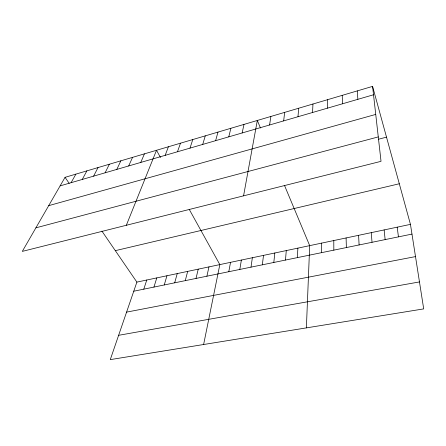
<?xml version="1.0" encoding="UTF-8"?>
<svg xmlns="http://www.w3.org/2000/svg" width="446" height="446" viewBox="0 0 446 446"><rect width="100%" height="100%" fill="white"/><g stroke="black" fill="none" stroke-linecap="round" stroke-linejoin="round"><path stroke-width="0.67" d="M327.392 108.177L327.47 99.72M321.482 252.67L321.65 243.109M306.385 327.882L309.691 245.635L284.487 185.408M312.557 112.492L312.953 104.018M297.309 257.637L297.9 248.121M297.984 116.729L298.686 108.233M285.479 260.063L286.276 250.574M273.822 262.46L274.814 252.994M283.662 120.894L284.66 112.381M262.332 264.818L263.508 255.38M250.998 267.143L252.364 257.732M269.59 124.986L270.873 116.462M239.825 269.44L241.37 260.051M243.566 195.844L257.314 120.47L260.458 127.991M228.804 271.703L230.526 262.343M203.621 344.513L219.833 264.601L189.215 209.336M242.156 132.958L243.979 124.412M206.894 276.202L208.962 266.892M196.011 278.438L198.241 269.155M228.787 136.85L230.866 128.292M185.274 280.64L187.666 271.385M215.641 140.668L217.966 132.105M174.687 282.814L177.235 273.588M164.245 284.961L166.943 275.762M202.707 144.432L205.277 135.863M153.942 287.073L156.791 277.903M143.779 289.159L146.773 280.016M189.99 148.128L192.789 139.553M101.922 231.106L136.883 282.106L110.279 359.621L423.7 308.9L410.454 224.371L372.577 86.379L65.055 177.33L22.3 251.388L381.029 161.335L372.577 86.379M177.475 151.763L180.502 143.188M165.165 155.342L168.41 146.767M126.329 225.275L156.501 150.285L160.488 157.477M140.769 162.439L144.432 153.859M128.688 165.951L132.551 157.371M116.802 169.408L120.86 160.828M105.105 172.808L109.348 164.234M93.593 176.153L98.02 167.585M82.259 179.448L86.864 170.885M71.104 182.693L75.876 174.13M60.121 185.882L373.519 94.769M48.709 205.651L375.738 114.416M35.897 227.839L378.275 136.916M378.565 139.23L386.509 137.134M115.33 250.663L399.309 183.763M136.883 282.106L410.454 224.371M133.755 291.221L411.976 234.089M126.58 312.122L415.505 256.595M118.619 335.314L419.474 281.928M65.055 177.33L69.169 183.328M397.196 227.17L398.451 236.865M384.134 229.924L385.138 239.602M371.267 232.639L372.02 242.295M357.274 90.906L357.865 99.319M358.59 235.315L359.102 244.943M342.238 95.355L342.489 103.79M346.096 237.952L346.375 247.558M333.781 240.55L333.837 250.134"/></g></svg>
